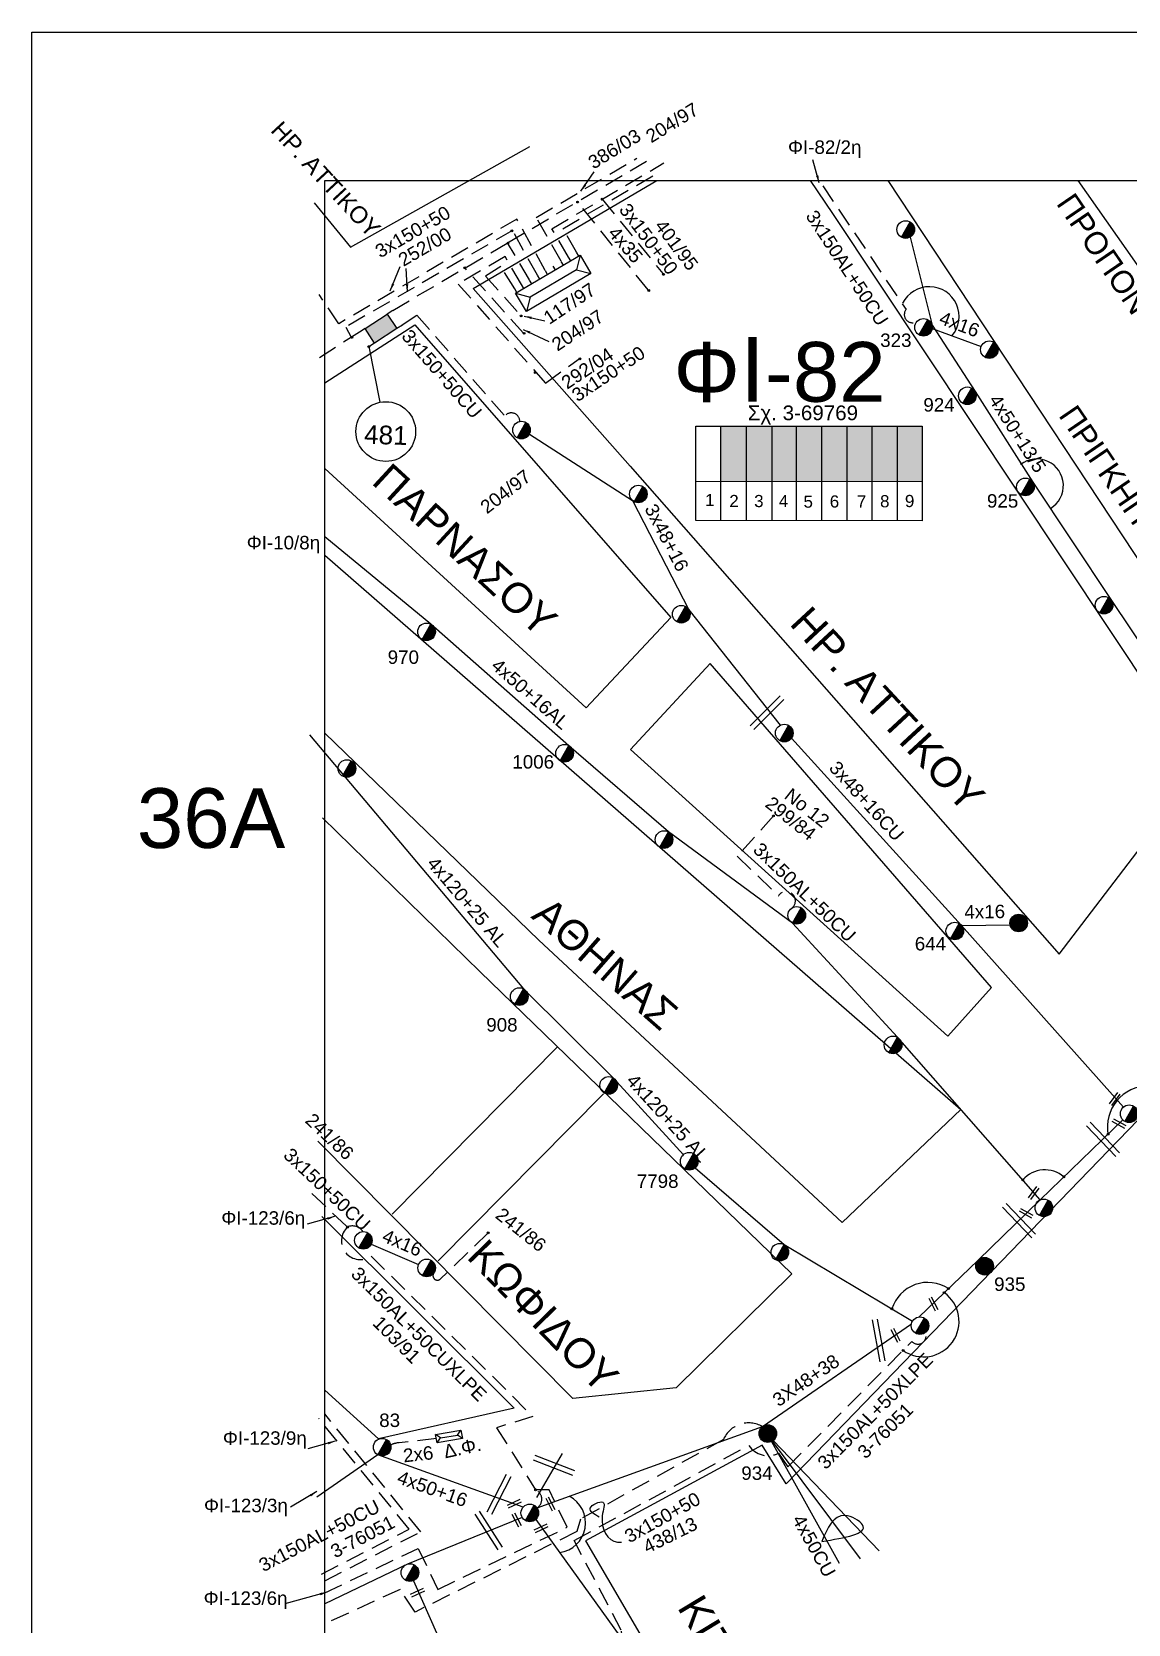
# Model space of a CAD drawing. Header units: millimetres. Extents: x 7477 to 9676, y 1828 to 2857.
# Drawn here: x 7476.7 to 7623.6, y 2642.2 to 2855.5 of the extents above; entities that cross this region are included whole.
import ezdxf
from ezdxf.enums import TextEntityAlignment as Align

# ---------------------------------------------------------------- set-up
doc = ezdxf.new("R2010")
doc.units = ezdxf.units.MM
doc.linetypes.add('DASHED', pattern=[19.05, 12.7, -6.35])
for name, color, linetype, lineweight in [('2x6', 7, 'SYN_LINE', 30), ('3x150+50', 7, 'Continuous', 30), ('3x150+50 XLPE', 7, 'SYN_LINE', 30), ('3x150+50CU', 7, 'Continuous', 30), ('3x150AL+50CU', 7, 'Continuous', 30), ('3x150AL+50CUXLPE', 7, 'Continuous', 30), ('3x48+16', 7, 'Continuous', 30), ('3X48+38', 7, 'Continuous', 30), ('4x120+25 AL', 7, 'SYN_LINE', 30), ('4x16', 7, 'Continuous', 30), ('4x50+13_5', 7, 'Continuous', 30), ('4x50+16', 7, 'Continuous', 30), ('4x50+16AL', 7, 'Continuous', 30), ('4x50CU', 7, 'Continuous', 30), ('text διευθύνσεων', 250, 'Continuous', 30), ('Υπόβαθρο ΔΕΗ', 7, 'Continuous', 30)]:
    doc.layers.add(name, color=color, linetype=linetype, lineweight=lineweight)
for name, color, linetype in [('Link Box 4 Διευθύνσεων', 7, 'Continuous'), ('Pillar', 7, 'Continuous'), ('Pillar OTE', 7, 'Continuous'), ('TEXT ΚΑΛΩΔΙΩΝ', 7, 'Continuous'), ('Άγνωστα', 7, 'Continuous'), ('ΑΓΝΩΣΤΟ ΥΠΟΓΕΙΟ ΚΑΛΩΔΙΟ', 7, 'DASHED'), ('Επιγραφές - Σχήματα', 7, 'Continuous'), ('Καλώδια ΧΤ   3x150+50CU', 7, 'DASHED'), ('Καλώδια ΧΤ   3x150AL+50CU', 7, 'DASHED'), ('Μηχανική τομή', 7, 'Continuous'), ('Στύλος Ξύλινος', 7, 'Continuous'), ('Στύλος Ξύλινος @ 1', 7, 'Continuous'), ('Στύλος ΦΜ', 7, 'Continuous'), ('Στύλος ΦΜ @ 1', 7, 'Continuous'), ('Συνδέσεις', 7, 'Continuous'), ('Τομή', 7, 'Continuous'), ('Υποσταθμός πόλεως', 7, 'Continuous')]:
    doc.layers.add(name, color=color, linetype=linetype)
doc.styles.add('arial', font='ARIAL.TTF')
doc.styles.get("Standard").update_dxf_attribs({"font": 'ARIAL.TTF'})
doc.linetypes.add('SYN_LINE', pattern='A,0.5,-0.0001,["/\\/\\/\\/",Standard,S=0.1,R=0,X=0,Y=-0.05],-0.25', length=0.7501)
doc.dimstyles.new('ISO-25', dxfattribs={"dimtxt": 2.5, "dimasz": 2.5, "dimexe": 1.25, "dimexo": 0.625, "dimtad": 1, "dimtxsty": 'Standard', "dimcen": 2.5, "dimadec": 0, "dimazin": 0, "dimtfac": 1, "dimtmove": 0, "dimatfit": 3, "dimfxl": 1, "dimarcsym": 0})

# ---------------------------------------------------------------- blocks, each defined once
blk = doc.blocks.new('ΥΠΑΡΧΩΝ ΤΣΙΜΕΝΤΕΝΙΟΣ ΣΤΥΛΟΣ')
at = {"layer": 'Στύλος ΦΜ'}
blk.add_hatch(color=7, dxfattribs=at).paths.add_polyline_path([(-1.29, -2.28, 0.574793), (2.62, 0, 0.268822), (1.3, 2.27)])
at = {"layer": 'Στύλος ΦΜ', "color": 7}
blk.add_line((-1.29, -2.28), (1.3, 2.27), dxfattribs=at)
blk.add_circle((0, 0), 2.62, dxfattribs=at)
at = {"layer": 'Στύλος ΦΜ', "flags": 4}
for tag, p in [('ΑΡΙΘΜΟΣ', (-4.68, 8.05)), ('ΤΥΠΟΣ', (-4.91, 3.03))]:
    blk.add_attdef(tag, p, '', height=4, dxfattribs=at)
blk = doc.blocks.new('ΥΠΑΡΧΩΝ ΞΥΛΙΝΟΣ ΣΤΥΛΟΣ')
at = {"layer": 'Στύλος Ξύλινος'}
h = blk.add_hatch(color=7, dxfattribs=at)
h.paths.add_polyline_path([(-2.62, 0, 0.270008), (-1.29, -2.28), (1.3, 2.27, 0.576266)])
h.paths.add_polyline_path([(-1.29, -2.28, 0.574793), (2.62, 0, 0.268822), (1.3, 2.27)])
at = {"layer": 'Στύλος Ξύλινος', "color": 7}
blk.add_line((-1.29, -2.28), (1.3, 2.27), dxfattribs=at)
blk.add_circle((0, 0), 2.62, dxfattribs=at)
at = {"layer": 'Στύλος Ξύλινος', "flags": 4}
for tag, p in [('ΑΡΙΘΜΟΣ', (-4.91, 8.6)), ('ΤΥΠΟΣ', (-4.85, 3.39))]:
    blk.add_attdef(tag, p, '', height=4, dxfattribs=at)
blk = doc.blocks.new('ΥΠΟΣΤΑΘΜΟΣ ΠΟΛΕΩΣ 9 ΑΝΑΧΩΡΗΣΕΩΝ')
at = {"layer": 'Υποσταθμός πόλεως', "ltscale": 40}
for p, q in [((-9.63, -2.82), (-9.63, -4)), ((-7.12, -2.82), (-7.12, -4)), ((-4.84, -2.82), (-4.84, -4)), ((-2.36, -2.82), (-2.36, -4)), ((0.09, -2.82), (0.09, -4)), ((2.55, -2.82), (2.55, -4)), ((5.02, -2.82), (5.02, -4)), ((7.48, -2.82), (7.48, -4)), ((9.61, -2.82), (9.61, -4))]:
    blk.add_line(p, q, dxfattribs=at)
blk.add_lwpolyline([(-10.02, 2.82), (10.02, 2.82), (10.02, -2.82), (-10.02, -2.82)], close=True, dxfattribs=at)
for points in [[(-7.21, 0), (-10.02, 2.82)], [(-10.02, -2.82), (-7.21, 0)], [(-7.21, 0), (7.21, 0)], [(7.21, 0), (10.02, 2.82)], [(10.02, -2.82), (7.21, 0)]]:
    blk.add_lwpolyline(points, dxfattribs=at)
at = {"layer": 'Υποσταθμός πόλεως', "linetype": 'SYN_LINE', "ltscale": 40, "flags": 1}
for tag, p in [('ΜΕΤΑΣΧΗΜΑΤΙΣΜΟΣ', (10.79, 1.71)), ('ΙΣΧΥΣ', (10.77, -1.08)), ('ΑΡΙΘΜΟΣ', (10.89, -3.8))]:
    blk.add_attdef(tag, p, '', height=1.8, dxfattribs=at)
blk = doc.blocks.new('LINK BOX 4 ΑΝΑΧΩΡΗΣΕΩΝ')
at = {"layer": 'Link Box 4 Διευθύνσεων', "ltscale": 40}
blk.add_hatch(color=256, dxfattribs=at).paths.add_polyline_path([(-3.54, 0), (-3.54, -4.67), (3.54, -4.67), (3.54, 0)])
for p, q in [((-3.54, 0), (-5.33, 0)), ((5.33, 0), (3.54, 0)), ((-3.54, -4.67), (-5.33, -4.67)), ((5.33, -4.67), (3.54, -4.67))]:
    blk.add_line(p, q, dxfattribs=at)
blk.add_lwpolyline([(-3.54, -4.67), (-3.54, 0), (3.54, 0), (3.54, -4.67)], close=True, dxfattribs=at)
blk = doc.blocks.new('ΤΟΜΗ')
at = {"layer": 'Τομή', "ltscale": 40}
for p, q in [((-5.68, 0), (17.06, 0)), ((-5.68, -2.77), (17.06, -2.77))]:
    blk.add_line(p, q, dxfattribs=at)
blk = doc.blocks.new('_ΣΥΝΔΕΣΗ')
at = {"layer": 'Συνδέσεις', "linetype": 'SYN_LINE', "ltscale": 40}
blk.add_hatch(color=256, dxfattribs=at).paths.add_polyline_path([(0.5, -0.01, 1), (-0.5, -0.01, 1)])
at = {"layer": 'Συνδέσεις'}
blk.add_circle((0, -0.01), 0.5, dxfattribs=at)
blk = doc.blocks.new('ΜΗΧΑΝΙΚΗ ΤΟΜΗ')
at = {"layer": 'Μηχανική τομή', "ltscale": 40}
for p, q in [((-1.89, 0.78), (5.69, 0.78)), ((-1.89, -0.77), (5.69, -0.77))]:
    blk.add_line(p, q, dxfattribs=at)
blk = doc.blocks.new('Pillar')
at = {"layer": 'Υποσταθμός πόλεως', "linetype": 'Continuous', "ltscale": 40}
blk.add_lwpolyline([(-8.6, 2.8), (8.6, 2.8), (8.6, -2.8), (-8.6, -2.8)], close=True, dxfattribs=at)
for points in [[(-5.8, 0), (-8.6, 2.8)], [(-8.6, -2.8), (-5.8, 0)], [(-5.8, 0), (5.8, 0)], [(5.8, 0), (8.6, 2.8)], [(8.6, -2.8), (5.8, 0)]]:
    blk.add_lwpolyline(points, dxfattribs=at)
at = {"layer": 'Pillar', "ltscale": 40}
blk.add_attdef('PILLAR', (-5.7, 3.7), '', height=2.52, dxfattribs=at)

msp = doc.modelspace()

# ---------------------------------------------------------------- hatches: boundary and pattern name
at = {"layer": 'Καλώδια ΧΤ   3x150AL+50CU', "linetype": 'DASHED', "lineweight": -3, "ltscale": 0.2}
h = msp.add_hatch(color=27, dxfattribs=at)
h.dxf.hatch_style = 1
h.paths.add_polyline_path([(7572.46, 2802.71), (7569.02, 2802.71), (7569.02, 2795.35), (7572.46, 2795.35)])
h = msp.add_hatch(color=85, dxfattribs=at)
h.dxf.hatch_style = 1
h.paths.add_polyline_path([(7572.46, 2795.35), (7575.9, 2795.34), (7575.9, 2802.71), (7572.46, 2802.71)])
h = msp.add_hatch(color=2, dxfattribs=at)
h.dxf.hatch_style = 1
h.paths.add_polyline_path([(7579.19, 2802.71), (7575.9, 2802.71), (7575.9, 2795.34), (7579.19, 2795.34)])
h = msp.add_hatch(color=30, dxfattribs=at)
h.dxf.hatch_style = 1
h.paths.add_polyline_path([(7582.49, 2802.71), (7579.19, 2802.71), (7579.19, 2795.34), (7582.49, 2795.34)])
h = msp.add_hatch(color=6, dxfattribs=at)
h.dxf.hatch_style = 1
h.paths.add_polyline_path([(7585.88, 2802.7), (7582.58, 2802.7), (7582.58, 2795.34), (7585.88, 2795.33)])
h = msp.add_hatch(color=173, dxfattribs=at)
h.dxf.hatch_style = 1
h.paths.add_polyline_path([(7589.27, 2802.7), (7585.98, 2802.7), (7585.98, 2795.33), (7589.27, 2795.33)])
h = msp.add_hatch(color=151, dxfattribs=at)
h.dxf.hatch_style = 1
h.paths.add_polyline_path([(7592.61, 2802.7), (7589.31, 2802.7), (7589.31, 2795.33), (7592.61, 2795.33)])
h = msp.add_hatch(color=1, dxfattribs=at)
h.dxf.hatch_style = 1
h.paths.add_polyline_path([(7596, 2802.71), (7592.71, 2802.71), (7592.71, 2795.34), (7596, 2795.34)])

# ---------------------------------------------------------------- linework, layer by layer
at = {"layer": '2x6', "color": 173, "linetype": 'DASHED', "lineweight": -3, "ltscale": 0.2}
msp.add_lwpolyline([(7530.94, 2667.08), (7525.96, 2666.54, 0.073919), (7524.81, 2666.24, 4.880669)], format="xyb", dxfattribs=at)
at = {"layer": '3x150+50', "color": 173, "linetype": 'DASHED', "lineweight": -3, "ltscale": 0.2}
msp.add_lwpolyline([(7574.61, 2668.69, 0.447917), (7569.38, 2666.96), (7550.26, 2656.31), (7549.74, 2654.62), (7528.09, 2643.85), (7526.08, 2646.88), (7515.98, 2642.27)], format="xyb", dxfattribs=at)
at = {"layer": '3x150+50 XLPE', "color": 27, "linetype": 'DASHED', "lineweight": -3, "ltscale": 0.2}
msp.add_lwpolyline([(7529.64, 2602.61), (7517.63, 2599.52), (7516.23, 2604.97), (7522.49, 2613.85), (7524.8, 2615.75), (7531.38, 2625.26), (7556.41, 2634.96), (7555.71, 2641.42), (7549.39, 2653.42), (7572.78, 2666.18, 0.381517), (7576.78, 2665.14), (7578.01, 2663.32), (7594.64, 2680.08, 0.835214), (7596.45, 2681.28, 2.057459)], format="xyb", dxfattribs=at)
at = {"layer": '3x150+50CU', "color": 85, "linetype": 'DASHED', "lineweight": -3, "ltscale": 0.2}
msp.add_lwpolyline([(7526.37, 2816.27), (7528.34, 2817.59), (7540.1, 2804.06, -0.718585), (7542.11, 2803.35, 13.43829)], format="xyb", dxfattribs=at)
at = {"layer": '3x150+50CU', "color": 1, "linetype": 'DASHED', "lineweight": -3, "ltscale": 0.2}
msp.add_lwpolyline([(7514.26, 2699.92), (7519.03, 2695.42, -0.376843), (7521.09, 2694.82, 64.006009)], format="xyb", dxfattribs=at)
at = {"layer": '3x150AL+50CU', "color": 27, "linetype": 'DASHED', "lineweight": -3, "ltscale": 0.2}
msp.add_lwpolyline([(7582.69, 2834.92), (7593.85, 2818.33, 0.881363), (7595.37, 2816.79, 47.585553)], format="xyb", dxfattribs=at)
at = {"layer": '3x150AL+50CU', "color": 173, "linetype": 'DASHED', "lineweight": -3, "ltscale": 0.2}
msp.add_lwpolyline([(7520.63, 2815.32), (7515.26, 2811.85)], dxfattribs=at)
at = {"layer": '3x150AL+50CU', "color": 133, "linetype": 'DASHED', "lineweight": -3, "ltscale": 0.2}
msp.add_lwpolyline([(7576.08, 2750.5), (7571.25, 2745.1), (7576.75, 2739.8, -1.263611), (7578.41, 2738.04, 3.094268)], format="xyb", dxfattribs=at)
at = {"layer": '3x150AL+50CU', "color": 27, "linetype": 'DASHED', "lineweight": -3, "ltscale": 0.2}
msp.add_lwpolyline([(7515.53, 2648.94), (7527.29, 2654.94), (7515.21, 2669.76)], dxfattribs=at)
at = {"layer": '3x150AL+50CU', "color": 2, "linetype": 'DASHED', "lineweight": -3, "ltscale": 0.2}
msp.add_lwpolyline([(7515.98, 2648.05), (7528.85, 2654.61), (7515.98, 2670.39)], dxfattribs=at)
at = {"layer": '3x150AL+50CU', "color": 1, "linetype": 'DASHED', "lineweight": -3, "ltscale": 0.2}
msp.add_lwpolyline([(7515.98, 2646.42), (7528.5, 2652.38), (7531.11, 2646.89), (7548.45, 2655.2), (7546.03, 2660.24), (7544.23, 2660.23)], dxfattribs=at)
at = {"layer": '3x150AL+50CUXLPE', "color": 1, "linetype": 'DASHED', "lineweight": -3, "ltscale": 0.2}
msp.add_lwpolyline([(7519.03, 2695.42, 0.936441), (7522.2, 2691.53), (7543.85, 2670.06), (7539, 2668.55), (7544.23, 2660.23, -0.602964), (7544.42, 2657.81, -102.90534)], format="xyb", dxfattribs=at)
at = {"layer": '3x48+16', "color": 85, "lineweight": -3, "ltscale": 0.2}
msp.add_lwpolyline([(7543.39, 2801.66), (7557.22, 2792.74), (7564.77, 2778.1), (7577, 2762.65)], dxfattribs=at)
at = {"layer": '3x48+16', "color": 30, "lineweight": -3, "ltscale": 0.2}
msp.add_lwpolyline([(7578.49, 2760.91), (7601.28, 2735.84), (7622.96, 2711.48)], dxfattribs=at)
at = {"layer": '3X48+38', "color": 133, "linetype": 'Continuous', "lineweight": -3, "ltscale": 0.2}
msp.add_lwpolyline([(7611.82, 2699.07), (7622.9, 2709.78)], dxfattribs=at)
at = {"layer": '3X48+38', "color": 27, "linetype": 'Continuous', "lineweight": -3, "ltscale": 0.2}
msp.add_lwpolyline([(7595.57, 2683.37), (7603.51, 2690.99), (7611.82, 2699.07), (7611.82, 2699.07)], dxfattribs=at)
at = {"layer": '3X48+38', "color": 151, "linetype": 'Continuous', "lineweight": -3, "ltscale": 0.2}
for points in [[(7544.42, 2657.81), (7574.61, 2668.69), (7594.57, 2682.44)], [(7544.24, 2656.26), (7557.9, 2637.26)]]:
    msp.add_lwpolyline(points, dxfattribs=at)
at = {"layer": '3X48+38', "color": 2, "linetype": 'Continuous', "lineweight": -3, "ltscale": 0.2}
msp.add_lwpolyline([(7542.45, 2656.52), (7527.06, 2650.26), (7515.98, 2644.95)], dxfattribs=at)
at = {"layer": '4x120+25 AL', "color": 27, "linetype": 'SYN_LINE', "lineweight": -3, "ltscale": 15}
for points in [[(7513.95, 2761.38), (7542.62, 2727.33), (7554.6, 2715.42), (7564.02, 2705.11)], [(7565.61, 2703.37), (7577.53, 2693.08), (7594.71, 2682.81)]]:
    msp.add_lwpolyline(points, dxfattribs=at)
at = {"layer": '4x16', "color": 27, "lineweight": -3, "ltscale": 0.2}
msp.add_lwpolyline([(7597.36, 2815.81), (7603.9, 2813.37)], dxfattribs=at)
at = {"layer": '4x16', "color": 30, "lineweight": -3, "ltscale": 0.2}
msp.add_lwpolyline([(7601.28, 2735.84), (7607.78, 2735.92)], dxfattribs=at)
at = {"layer": '4x16', "color": 1, "linetype": 'Continuous', "lineweight": -3, "ltscale": 0.2}
msp.add_lwpolyline([(7522.22, 2693.14), (7528.56, 2690.41)], dxfattribs=at)
at = {"layer": '4x16', "color": 62, "linetype": 'Continuous', "lineweight": -3, "ltscale": 0.2}
msp.add_lwpolyline([(7527.85, 2648.05), (7537.3, 2626.72)], dxfattribs=at)
at = {"layer": '4x50+13_5', "color": 2, "lineweight": -3, "ltscale": 0.2}
msp.add_lwpolyline([(7594.41, 2828.04), (7597.33, 2816.26), (7603.09, 2807.34), (7610.82, 2795.21), (7621.28, 2779.48), (7632.19, 2763.25), (7645.98, 2738.5)], dxfattribs=at)
at = {"layer": '4x50+16', "color": 173, "linetype": 'Continuous', "lineweight": -3, "ltscale": 0.2}
msp.add_lwpolyline([(7542.57, 2657.91), (7523.09, 2664.91), (7514.91, 2659.24)], dxfattribs=at)
at = {"layer": '4x50+16AL', "color": 133, "lineweight": -3, "ltscale": 0.2}
msp.add_lwpolyline([(7611.82, 2699.07), (7592.7, 2720.84), (7578.63, 2736.15), (7562.01, 2748.35), (7548.7, 2759.91), (7530.21, 2776.18), (7515.98, 2787.87)], dxfattribs=at)
at = {"layer": '4x50CU', "color": 173, "linetype": 'SYN_LINE', "lineweight": -3, "ltscale": 15}
for points in [[(7575.84, 2666.69), (7584.87, 2650.41)], [(7575.9, 2666.73), (7587.7, 2650.97)], [(7576.03, 2666.81), (7590.23, 2652.03)]]:
    msp.add_lwpolyline(points, dxfattribs=at)
at = {"layer": 'Pillar OTE', "lineweight": -3, "ltscale": 40}
for points in [[(7565.69, 2790.07), (7565.69, 2802.71), (7596.02, 2802.71), (7596.02, 2790.04), (7565.69, 2790.07)], [(7569.02, 2790.07), (7569.02, 2802.71)], [(7572.46, 2790.06), (7572.46, 2802.71)], [(7575.9, 2790.06), (7575.9, 2802.71)], [(7579.19, 2790.06), (7579.19, 2802.71)], [(7582.58, 2790.05), (7582.58, 2802.71)], [(7585.98, 2790.05), (7585.98, 2802.71)], [(7589.31, 2790.05), (7589.31, 2802.71)], [(7592.7, 2790.04), (7592.7, 2802.71)], [(7565.69, 2795.35), (7596.02, 2795.32)]]:
    msp.add_lwpolyline(points, dxfattribs=at)
at = {"layer": 'Άγνωστα', "color": 7, "linetype": 'Continuous', "ltscale": 0.2}
for centre, radius, start, end in [((7596.97, 2817.4), 3.99, 319.4391, 153.6818), ((7611.36, 2794.75), 3.57, 301.2138, 127.2455)]:
    msp.add_arc(centre, radius, start, end, dxfattribs=at)
at = {"layer": 'Άγνωστα', "linetype": 'Continuous', "ltscale": 0.2}
msp.add_arc((7546.89, 2655.79), 4.02, 277.7769, 62.6476, dxfattribs=at)
at = {"layer": 'ΑΓΝΩΣΤΟ ΥΠΟΓΕΙΟ ΚΑΛΩΔΙΟ', "color": 1, "linetype": 'DASHED', "lineweight": -3, "ltscale": 0.2}
msp.add_lwpolyline([(7537.88, 2694.64), (7531.48, 2688.48, -0.87727), (7530.56, 2689.21, -2.909813)], format="xyb", dxfattribs=at)
at = {"layer": 'Επιγραφές - Σχήματα', "lineweight": -3}
msp.add_lwpolyline([(7476.75, 2855.51), (9675.5, 2855.53), (9675.51, 1836.39), (7476.75, 1836.37)], close=True, dxfattribs=at)
at = {"layer": 'Καλώδια ΧΤ   3x150+50CU', "color": 7, "linetype": 'Continuous', "ltscale": 0.2}
msp.add_line((7547.8, 2665.09), (7544.36, 2659.2), dxfattribs=at)
at = {"layer": 'Καλώδια ΧΤ   3x150+50CU', "color": 85, "linetype": 'DASHED', "ltscale": 0.2}
for points in [[(7525.1, 2818.22), (7540.48, 2827.27), (7559.07, 2838.21)], [(7559.3, 2820.97), (7549.84, 2832.78)], [(7543.41, 2822.3), (7540.48, 2827.27)], [(7542.61, 2815.15), (7534.77, 2823.92)]]:
    msp.add_lwpolyline(points, dxfattribs=at)
at = {"layer": 'Καλώδια ΧΤ   3x150+50CU', "color": 151, "linetype": 'DASHED', "ltscale": 0.2}
msp.add_lwpolyline([(7547.66, 2824.8), (7544.31, 2830.67), (7557.81, 2838.61)], dxfattribs=at)
at = {"layer": 'Καλώδια ΧΤ   3x150+50CU', "color": 30, "linetype": 'DASHED', "ltscale": 0.2}
for points in [[(7548.64, 2825.37), (7546.42, 2829.16), (7561.42, 2837.98)], [(7553.13, 2833.11), (7561.26, 2823.15)]]:
    msp.add_lwpolyline(points, dxfattribs=at)
at = {"layer": 'Καλώδια ΧΤ   3x150+50CU', "color": 27, "linetype": 'DASHED', "ltscale": 0.2}
msp.add_lwpolyline([(7549.72, 2826.01), (7547.87, 2829.16), (7560.96, 2836.86)], dxfattribs=at)
at = {"layer": 'Καλώδια ΧΤ   3x150+50CU', "color": 6, "linetype": 'DASHED', "ltscale": 0.2}
msp.add_lwpolyline([(7545.53, 2823.55), (7541.72, 2830.46), (7517.86, 2816.43), (7515.24, 2820.36)], dxfattribs=at)
at = {"layer": 'Καλώδια ΧΤ   3x150+50CU', "color": 173, "linetype": 'DASHED', "ltscale": 0.2}
msp.add_lwpolyline([(7544.47, 2822.92), (7541.14, 2828.93), (7518.79, 2815.98), (7519.53, 2814.63)], dxfattribs=at)
at = {"layer": 'Καλώδια ΧΤ   3x150+50CU', "color": 1, "linetype": 'DASHED', "ltscale": 0.2}
msp.add_lwpolyline([(7542.35, 2821.67), (7540.13, 2825.44), (7533.87, 2821.75), (7545.54, 2808.49), (7550.07, 2811.74)], dxfattribs=at)
at = {"layer": 'Καλώδια ΧΤ   3x150+50CU', "color": 2, "linetype": 'DASHED', "ltscale": 0.2}
msp.add_lwpolyline([(7541.43, 2821.13), (7539.56, 2824.1), (7537.53, 2822.82), (7542.22, 2817.55)], dxfattribs=at)
at = {"layer": 'Υπόβαθρο ΔΕΗ', "lineweight": -3}
for points in [[(7514.57, 2832.64), (7519.43, 2826.68), (7543.44, 2840.19)], [(7535.86, 2821.16), (7556.91, 2797.36), (7614.38, 2731.98), (7633.43, 2756.93), (7584.03, 2831.21), (7581.05, 2835.63)], [(7535.86, 2821.16), (7560.47, 2835.63)], [(7616.88, 2835.63), (7653.12, 2784.02), (7640.49, 2766.55), (7637.05, 2766.6), (7591.44, 2835.63)], [(7515.98, 2808.53), (7528.07, 2816.29), (7562.36, 2777.06), (7551.01, 2765), (7515.98, 2797.04)], [(7521.9, 2813.37), (7523.38, 2805.91)], [(7515.98, 2785.43), (7515.98, 2785.43), (7601.2, 2711.16), (7585.31, 2696.03), (7544.67, 2733.87), (7515.98, 2761.59)], [(7515.69, 2750.24), (7536.81, 2729.6), (7578.54, 2689.14), (7563.07, 2673.87), (7549.2, 2672.47), (7515.06, 2706.92)], [(7525.01, 2697.17), (7547.19, 2719.62)], [(7553.32, 2713.28), (7531.19, 2690.92)], [(7515.58, 2696.82), (7515.58, 2696.82), (7541.37, 2671.18), (7523.19, 2667.04), (7515.98, 2673.57)]]:
    msp.add_lwpolyline(points, dxfattribs=at)
for points in [[(7515.98, 2835.63), (9502.35, 2835.63), (9502.35, 1846.95), (7515.98, 1846.95)], [(7718.59, 2723.21), (7688.38, 2781.21), (7675.94, 2777.05), (7638.05, 2723.33), (7577.81, 2661.04), (7574.58, 2666.22), (7550.92, 2653.38), (7580.08, 2603.47), (7612.74, 2544.21), (7624.29, 2554.95), (7639.39, 2568.52), (7659.39, 2590.43), (7672.36, 2607.18), (7681.59, 2622.03), (7693.62, 2646.31), (7705.57, 2675.38), (7711.37, 2692.47), (7714.93, 2703.88)], [(7567.62, 2770.93), (7556.95, 2759.41), (7599.45, 2720.99), (7605.29, 2727.5)]]:
    msp.add_lwpolyline(points, close=True, dxfattribs=at)
msp.add_circle((7524.16, 2801.99), 4, dxfattribs=at)
for centre, radius, start, end in [((7626.35, 2708.81), 5.53, 90.8481, 189.9095), ((7612.45, 2699.16), 3.93, 49.4591, 139.1285), ((7596.77, 2682.98), 5.03, 56.5916, 162.9871), ((7596.2, 2682.78), 4.75, 234.7638, 54.3464)]:
    msp.add_arc(centre, radius, start, end, dxfattribs=at)
for points in [[(7552.76, 2656.57), (7551.55, 2657.77), (7553.23, 2658.57), (7553.16, 2656.75), (7555.2, 2653.21), (7555.72, 2653.21)], [(7582.56, 2653.3), (7585.66, 2656.79), (7588.03, 2655.52), (7582.56, 2653.3)]]:
    msp.add_spline(points, degree=3, dxfattribs=at)

# ---------------------------------------------------------------- block references
at = {"layer": '3x150+50', "linetype": 'Continuous', "lineweight": -3, "ltscale": 0.2, "xscale": 0.2, "yscale": 0.2, "rotation": 9.73639289057131}
msp.add_blockref('Pillar', (7532.63, 2667.37), dxfattribs=at)
at = {"layer": 'Link Box 4 Διευθύνσεων', "lineweight": -3, "xscale": 0.4999999999999999, "yscale": 0.4999999999999999, "zscale": 0.4999999999999999, "rotation": 32.98622285881407}
msp.add_blockref('LINK BOX 4 ΑΝΑΧΩΡΗΣΕΩΝ', (7522.87, 2816.77), dxfattribs=at)
at = {"layer": 'Μηχανική τομή', "lineweight": -3, "zscale": 0.4999999999999997}
for p, xscale, yscale, rotation in [((7621.54, 2712.19), 0.2499999999999997, 0.2499999999999997, 53.043378861834), ((7621.94, 2709.54), 0.2499999999999997, 0.2499999999999997, 331.229977381146), ((7610.68, 2699.6), 0.2499999999999997, 0.2499999999999997, 53.043378861834), ((7609.5, 2697.52), 0.2499999999999997, 0.2499999999999997, 331.229977381146), ((7597.27, 2685.56), 0.2499999999999462, 0.2499999999999462, 297.2392361966601), ((7592.21, 2681.35), 0.2499999999999462, 0.2499999999999462, 297.2392361966601), ((7540.96, 2658.2), 0.2499999999999462, 0.2499999999999462, 25.17303877678903), ((7545.97, 2658.78), 0.2499999999999462, 0.2499999999999462, 297.2392361966601), ((7541.45, 2656.64), 0.2499999999999462, 0.2499999999999462, 297.2392361966601), ((7544.55, 2654.89), 0.2499999999999462, 0.2499999999999462, 25.17303877678903), ((7528, 2646.26), 0.2499999999999462, 0.2499999999999462, 25.17303877678903)]:
    msp.add_blockref('ΜΗΧΑΝΙΚΗ ΤΟΜΗ', p, dxfattribs=dict(at, xscale=xscale, yscale=yscale, rotation=rotation))
at = {"layer": 'Στύλος Ξύλινος @ 1', "lineweight": -3, "ltscale": 40, "xscale": 0.4499999999998181, "yscale": 0.4499999999998181, "zscale": 0.4499999999998181}
msp.add_blockref('ΥΠΑΡΧΩΝ ΞΥΛΙΝΟΣ ΣΤΥΛΟΣ', (7608.94, 2736.15), dxfattribs=at)
at = {"layer": 'Στύλος Ξύλινος @ 1', "lineweight": -3, "ltscale": 40}
ref = msp.add_blockref('ΥΠΑΡΧΩΝ ΞΥΛΙΝΟΣ ΣΤΥΛΟΣ', (7604.37, 2690.18), dxfattribs=dict(at, xscale=0.4499999999998181, yscale=0.4499999999998181, zscale=0.4499999999998181))
ref.add_attrib('ΑΡΙΘΜΟΣ', '935', (7605.65, 2686.87), dxfattribs={"layer": 'Στύλος Ξύλινος', "height": 1.8, "flags": 4})
ref = msp.add_blockref('ΥΠΑΡΧΩΝ ΞΥΛΙΝΟΣ ΣΤΥΛΟΣ', (7575.34, 2667.76), dxfattribs=dict(at, xscale=0.4499999999998181, yscale=0.4499999999998181, zscale=0.4499999999998181))
ref.add_attrib('ΑΡΙΘΜΟΣ', '934', (7571.78, 2661.56), dxfattribs={"layer": 'Στύλος Ξύλινος', "height": 1.8, "flags": 4})
at = {"layer": 'Στύλος ΦΜ @ 1', "lineweight": -3, "ltscale": 40}
for p, xscale, yscale, zscale in [((7593.81, 2829.05), 0.4499999999998181, 0.4499999999998181, 0.4499999999998181), ((7605.01, 2812.96), 0.4499999999998181, 0.4499999999998181, 0.4499999999998181), ((7542.34, 2802.19), 0.4499999999998181, 0.4499999999998181, 0.4499999999998181), ((7557.99, 2793.62), 0.4499999999998181, 0.4499999999998181, 0.4499999999998181), ((7620.38, 2778.73), 0.4499999999998181, 0.4499999999998181, 0.4499999999998181), ((7563.74, 2777.52), 0.4499999999998181, 0.4499999999998181, 0.4499999999998181), ((7577.54, 2761.6), 0.4499999999998181, 0.4499999999998181, 0.4499999999998181), ((7518.95, 2756.85), 0.4499999999998181, 0.4499999999998181, 0.4499999999998181), ((7561.43, 2747.33), 0.4499999999998181, 0.4499999999998181, 0.4499999999998181), ((7579.21, 2737.18), 0.4499999999998181, 0.4499999999998181, 0.4499999999998181), ((7592.11, 2719.82), 0.4499999999998181, 0.4499999999998181, 0.4499999999998181), ((7554.01, 2714.4), 0.4499999999998181, 0.4499999999998181, 0.4499999999998181), ((7612.31, 2698), 0.4499999999998181, 0.4499999999998181, 0.4499999999998181), ((7521.15, 2693.64), 0.4499999999998184, 0.4499999999998184, 0.4499999999998184), ((7576.94, 2692.06), 0.4499999999998181, 0.4499999999998181, 0.4499999999998181), ((7529.64, 2689.95), 0.4499999999998181, 0.4499999999998181, 0.4499999999998181), ((7595.72, 2682.21), 0.4499999999998181, 0.4499999999998181, 0.4499999999998181), ((7543.45, 2657.13), 0.4499999999998181, 0.4499999999998181, 0.4499999999998181), ((7527.39, 2649.14), 0.4499999999998181, 0.4499999999998181, 0.4499999999998181)]:
    msp.add_blockref('ΥΠΑΡΧΩΝ ΤΣΙΜΕΝΤΕΝΙΟΣ ΣΤΥΛΟΣ', p, dxfattribs=dict(at, xscale=xscale, yscale=yscale, zscale=zscale))
ref = msp.add_blockref('ΥΠΑΡΧΩΝ ΤΣΙΜΕΝΤΕΝΙΟΣ ΣΤΥΛΟΣ', (7596.19, 2815.95), dxfattribs=dict(at, xscale=0.4499999999998181, yscale=0.4499999999998181, zscale=0.4499999999998181))
ref.add_attrib('ΑΡΙΘΜΟΣ', '323', (7590.39, 2813.32), dxfattribs={"layer": 'Στύλος ΦΜ', "height": 1.8, "flags": 4})
ref = msp.add_blockref('ΥΠΑΡΧΩΝ ΤΣΙΜΕΝΤΕΝΙΟΣ ΣΤΥΛΟΣ', (7602.06, 2806.78), dxfattribs=dict(at, xscale=0.4499999999998181, yscale=0.4499999999998181, zscale=0.4499999999998181))
ref.add_attrib('ΑΡΙΘΜΟΣ', '924', (7596.17, 2804.67), dxfattribs={"layer": 'Στύλος ΦΜ', "height": 1.8, "flags": 4})
ref = msp.add_blockref('ΥΠΑΡΧΩΝ ΤΣΙΜΕΝΤΕΝΙΟΣ ΣΤΥΛΟΣ', (7609.84, 2794.57), dxfattribs=dict(at, xscale=0.4499999999998181, yscale=0.4499999999998181, zscale=0.4499999999998181))
ref.add_attrib('ΤΥΠΟΣ', '925', (7604.69, 2791.8), dxfattribs={"layer": 'Στύλος ΦΜ', "height": 1.8, "flags": 4})
ref = msp.add_blockref('ΥΠΑΡΧΩΝ ΤΣΙΜΕΝΤΕΝΙΟΣ ΣΤΥΛΟΣ', (7529.62, 2775.16), dxfattribs=dict(at, xscale=0.4499999999998333, yscale=0.4499999999998333, zscale=0.4499999999998333))
ref.add_attrib('ΤΥΠΟΣ', '970', (7524.41, 2770.87), dxfattribs={"layer": 'Στύλος ΦΜ', "height": 1.8, "flags": 4})
ref = msp.add_blockref('ΥΠΑΡΧΩΝ ΤΣΙΜΕΝΤΕΝΙΟΣ ΣΤΥΛΟΣ', (7548.11, 2758.89), dxfattribs=dict(at, xscale=0.4499999999998175, yscale=0.4499999999998175, zscale=0.4499999999998175))
ref.add_attrib('ΤΥΠΟΣ', '1006', (7541.11, 2756.84), dxfattribs={"layer": 'Στύλος ΦΜ', "height": 1.8, "flags": 4})
ref = msp.add_blockref('ΥΠΑΡΧΩΝ ΤΣΙΜΕΝΤΕΝΙΟΣ ΣΤΥΛΟΣ', (7600.38, 2735.08), dxfattribs=dict(at, xscale=0.4499999999998181, yscale=0.4499999999998181, zscale=0.4499999999998181))
ref.add_attrib('ΑΡΙΘΜΟΣ', '644', (7595.02, 2732.48), dxfattribs={"layer": 'Στύλος ΦΜ', "height": 1.8, "flags": 4})
ref = msp.add_blockref('ΥΠΑΡΧΩΝ ΤΣΙΜΕΝΤΕΝΙΟΣ ΣΤΥΛΟΣ', (7542.04, 2726.3), dxfattribs=dict(at, xscale=0.4499999999998486, yscale=0.4499999999998486, zscale=0.4499999999998486))
ref.add_attrib('ΤΥΠΟΣ', '908', (7537.62, 2721.62), dxfattribs={"layer": 'Στύλος ΦΜ', "height": 1.8, "flags": 4})
ref = msp.add_blockref('ΥΠΑΡΧΩΝ ΤΣΙΜΕΝΤΕΝΙΟΣ ΣΤΥΛΟΣ', (7623.74, 2710.6), dxfattribs=dict(at, xscale=0.4499999999998324, yscale=0.4499999999998324, zscale=0.4499999999998324))
ref.add_attrib('ΤΥΠΟΣ', '936', (7628.55, 2707.27), dxfattribs={"layer": 'Στύλος ΦΜ', "height": 1.8, "flags": 4})
ref = msp.add_blockref('ΥΠΑΡΧΩΝ ΤΣΙΜΕΝΤΕΝΙΟΣ ΣΤΥΛΟΣ', (7564.81, 2704.24), dxfattribs=dict(at, xscale=0.4499999999998039, yscale=0.4499999999998039, zscale=0.4499999999998039))
ref.add_attrib('ΑΡΙΘΜΟΣ', '7798', (7557.78, 2700.67), dxfattribs={"layer": 'Στύλος ΦΜ', "height": 1.8, "flags": 4})
ref = msp.add_blockref('ΥΠΑΡΧΩΝ ΤΣΙΜΕΝΤΕΝΙΟΣ ΣΤΥΛΟΣ', (7523.67, 2665.94), dxfattribs=dict(at, xscale=0.4499999999998181, yscale=0.4499999999998181, zscale=0.4499999999998181))
ref.add_attrib('ΤΥΠΟΣ', '83', (7523.28, 2668.64), dxfattribs={"layer": 'Στύλος ΦΜ', "height": 1.8, "flags": 4})
at = {"layer": 'Συνδέσεις', "lineweight": -3, "xscale": 0.25, "yscale": 0.25, "zscale": 0.25}
for p in [(7549.86, 2832.74), (7553.16, 2833.11), (7541.06, 2828.89), (7540.53, 2827.25), (7534.73, 2823.93), (7561.37, 2823.05), (7559.38, 2820.9), (7542.29, 2817.48), (7519.6, 2814.61), (7521.9, 2813.37), (7542.68, 2815.15), (7550.17, 2811.73), (7544.19, 2809.9), (7576.08, 2750.5), (7620.91, 2707.86), (7609.48, 2701.74), (7615.01, 2702.15), (7519.03, 2695.42), (7537.88, 2694.65), (7598.97, 2686.64), (7599.54, 2687.18), (7591.96, 2684.46), (7593.46, 2678.9), (7544.23, 2660.23)]:
    msp.add_blockref('_ΣΥΝΔΕΣΗ', p, dxfattribs=at)
at = {"layer": 'Τομή', "lineweight": -3}
for p, xscale, yscale, zscale, rotation in [((7573.98, 2763.59), 0.2499999999999996, 0.2499999999999996, 0.2499999999999996, 44.97934220128096), ((7619.51, 2708.45), 0.2499999999999997, 0.2499999999999997, 0.2499999999999997, 313.8895096616357), ((7608.25, 2697.55), 0.2499999999999997, 0.2499999999999997, 0.2499999999999997, 313.8895096616357), ((7590.23, 2681.71), 0.2499999999999996, 0.2499999999999996, 0.2499999999999996, 280.4669013650268), ((7547.91, 2662.64), 0.2499999999999996, 0.2499999999999996, 0.2499999999999996, 158.8359800985215), ((7540.25, 2660.71), 0.2499999999999996, 0.2499999999999996, 0.2499999999999996, 242.8780958191605), ((7537.44, 2656.15), 0.2499999999999996, 0.2499999999999996, 0.2499999999999996, 302.5852685899031)]:
    msp.add_blockref('ΤΟΜΗ', p, dxfattribs=dict(at, xscale=xscale, yscale=yscale, zscale=zscale, rotation=rotation))
at = {"layer": 'Υποσταθμός πόλεως', "lineweight": -3, "xscale": 0.4999999999999998, "yscale": 0.4999999999999998, "zscale": 0.4999999999999998, "rotation": 210.4762132278859}
msp.add_blockref('ΥΠΟΣΤΑΘΜΟΣ ΠΟΛΕΩΣ 9 ΑΝΑΧΩΡΗΣΕΩΝ', (7546.59, 2821.84), dxfattribs=at)

# ---------------------------------------------------------------- texts
at = {"lineweight": -3, "ltscale": 30, "char_height": 1.63, "width": 11.2573, "attachment_point": 1}
for s, insert in [('1', (7566.94, 2793.63)), ('2', (7570.17, 2793.5)), ('3', (7573.5, 2793.5)), ('4', (7576.81, 2793.5)), ('5', (7580.11, 2793.42)), ('6', (7583.63, 2793.44)), ('7', (7587.26, 2793.44)), ('8', (7590.37, 2793.47)), ('9', (7593.7, 2793.5))]:
    msp.add_mtext(s, dxfattribs=dict(at, insert=insert))
at = {"layer": 'text διευθύνσεων', "color": 7, "lineweight": -3}
msp.add_text('ΑΘΗΝΑΣ', height=4, rotation=318.7145, dxfattribs=at).set_placement((7553.57, 2730.74), align=Align.MIDDLE_CENTER)
at = {"layer": 'text διευθύνσεων', "color": 7, "lineweight": -3, "ltscale": 40, "attachment_point": 1, "style": 'arial'}
for s, insert, char_height, width, rotation in [('ΗΡ. ΑΤΤΙΚΟΥ', (7510.27, 2843.78), 2.2629, 53.4368, 312.8337), ('ΠΡΟΠΟΝΤΙΔΟΣ', (7616.36, 2834.23), 3, 94.4586, 304.2929), ('ΠΡΙΓΚΗΠΟΝΗΣΟΥ', (7616.67, 2805.84), 3, 94.4586, 304.2929), ('ΠAPNAΣOY', (7524.81, 2798.04), 4, 94.4586, 317.3298), ('ΗΡ. ΑΤΤΙΚΟΥ', (7581.03, 2778.91), 4, 94.4586, 312.8337), ('ΚΩΦIΔΟΥ', (7537.71, 2694.11), 4, 94.4586, 314.2663), ('KITΣOY TZABEΛΛA', (7566.55, 2646.55), 4, 94.4586, 301.073)]:
    msp.add_mtext(s, dxfattribs=dict(at, insert=insert, char_height=char_height, width=width, rotation=rotation))
at = {"layer": 'TEXT ΚΑΛΩΔΙΩΝ', "linetype": 'Continuous', "lineweight": -3, "ltscale": 0.2}
for s, rotation, p in [('3x150+50', 306.984, (7559.37, 2827.8)), ('3x150AL+50CU', 303.187, (7585.96, 2823.91)), ('4x35', 310.996, (7556.28, 2827.02)), ('4x16', 339.573, (7601.01, 2816.37)), ('3x150+50CU', 310.996, (7531.67, 2809.71)), ('4x50+13/5', 302.5213, (7608.8, 2801.74)), ('3x48+16', 297.2874, (7561.8, 2787.78)), ('4x50+16AL', 318.6466, (7543.54, 2766.84)), ('3x48+16CU', 312.2634, (7588.57, 2752.5)), ('3x150AL+50CU', 316.0512, (7580.27, 2740.28)), ('4x120+25 AL', 310.4117, (7535.07, 2738.98)), ('4x16', 0.7554, (7604.39, 2737.68)), ('4x120+25 AL', 312.4236, (7561.95, 2710.04)), ('3x150+50CU', 316.6399, (7516.29, 2700.48)), ('4x16', 336.7297, (7526.37, 2693.32)), ('3x150AL+50CUXLPE', 315.2358, (7528.61, 2681.09)), ('3X48+38', 34.5647, (7580.44, 2674.89)), ('3x150AL+50XLPE', 45.2336, (7589.71, 2670.79)), ('2x6', 6.248, (7528.5, 2665.01)), ('4x50+16', 340.2252, (7530.41, 2660.37)), ('3x150+50', 29.1015, (7561.21, 2656.53)), ('4x50CU', 299.0188, (7581.53, 2652.72))]:
    msp.add_text(s, height=1.8, rotation=rotation, dxfattribs=at).set_placement(p, align=Align.MIDDLE_CENTER)
at = {"layer": 'TEXT ΚΑΛΩΔΙΩΝ', "linetype": 'Continuous', "lineweight": -3, "ltscale": 0.2, "insert": (7561.52, 2830.6), "char_height": 1.8, "width": 27.758, "attachment_point": 1, "rotation": 306.984}
msp.add_mtext('401/95', dxfattribs=at)
at = {"layer": 'Άγνωστα', "lineweight": -3, "ltscale": 40, "style": 'arial'}
for s, rotation, p in [('3x150+50', 30.2458, (7527.76, 2828.75)), ('3x150+50', 33.7061, (7553.97, 2809.73)), ('3x150AL+50CU', 27.4621, (7515.25, 2654.08))]:
    msp.add_text(s, height=1.8, rotation=rotation, dxfattribs=at).set_placement(p, align=Align.MIDDLE_CENTER)
at = {"layer": 'Άγνωστα', "lineweight": -3, "ltscale": 40, "char_height": 1.8, "width": 27.758, "attachment_point": 1, "style": 'arial'}
for s, insert, rotation in [('204/97', (7558.77, 2842.11), 31.7193), ('386/03', (7551.04, 2838.6), 31.7193), ('252/00', (7525.61, 2825.59), 30.2458), ('117/97', (7545.06, 2817.76), 33.7061), ('204/97', (7546.16, 2814.17), 33.7061), ('292/04', (7547.45, 2809.08), 33.7061), ('204/97', (7536.61, 2792.3), 37.8534), ('No 12', (7578.52, 2754.37), 321.5992), ('299/84', (7575.95, 2753.26), 321.5992), ('241/86', (7514.47, 2710.85), 316.5842), ('241/86', (7539.82, 2698.17), 321.5992), ('3-76051', (7587.16, 2665.54), 44.7541), ('Δ.Φ.', (7531.74, 2666.19), 12.1891), ('3-76051', (7516.54, 2652.62), 27.4621), ('438/13', (7558.4, 2653.26), 26.3092)]:
    msp.add_mtext(s, dxfattribs=dict(at, insert=insert, rotation=rotation))
at = {"layer": 'Άγνωστα', "lineweight": -3, "ltscale": 40, "char_height": 1.8, "width": 27.758, "attachment_point": 1, "line_spacing_factor": 3, "style": 'arial'}
for s, insert in [('ΦI-82/2η', (7578.04, 2840.99)), ('ΦI-10/8η', (7505.53, 2788.01)), ('ΦΙ-123/6η', (7502.13, 2697.54)), ('ΦΙ-123/9η', (7502.34, 2668.06)), ('ΦΙ-123/3η', (7499.81, 2659.03)), ('ΦΙ-123/6η', (7499.76, 2646.61))]:
    msp.add_mtext(s, dxfattribs=dict(at, insert=insert))
at = {"layer": 'Άγνωστα', "color": 7, "lineweight": -3, "insert": (7572.65, 2805.48), "char_height": 1.9693, "width": 3.585609059813964e-14, "attachment_point": 1}
msp.add_mtext('Σχ. 3-69769', dxfattribs=at)
at = {"layer": 'Άγνωστα', "lineweight": -3, "insert": (7521.3, 2802.87), "char_height": 2.5, "width": 13.4112, "attachment_point": 1, "rotation": 358.1643}
msp.add_mtext('481', dxfattribs=at)
at = {"layer": 'Άγνωστα', "lineweight": -3, "ltscale": 40, "insert": (7523.55, 2683.7), "char_height": 1.8, "width": 27.758, "attachment_point": 1, "rotation": 315, "line_spacing_factor": 3, "style": 'arial'}
msp.add_mtext('103/91', dxfattribs=at)
at = {"layer": 'Επιγραφές - Σχήματα', "lineweight": -3, "insert": (7490.81, 2754.21), "char_height": 8, "width": 15.5504, "attachment_point": 1, "style": 'arial'}
msp.add_mtext('36A', dxfattribs=at)
at = {"layer": 'Υπόβαθρο ΔΕΗ', "lineweight": -3, "insert": (7562.69, 2814.65), "char_height": 8, "width": 84.6573, "attachment_point": 1}
msp.add_mtext('Φ{\\H1.0833x;I}-82', dxfattribs=at)

# ---------------------------------------------------------------- leaders
at = {"layer": 'Επιγραφές - Σχήματα', "lineweight": -3, "ltscale": 40}
for points in [[(7582.22, 2835.32), (7581.35, 2838.39)], [(7550.3, 2834.19), (7552.09, 2836.78)], [(7524.76, 2820.83), (7526.08, 2824.09)], [(7527.06, 2820.69), (7526.89, 2823.82)], [(7542.55, 2815.66), (7546.02, 2814.07)], [(7542.7, 2817.44), (7545.46, 2816.83)], [(7517.31, 2696.82), (7513.63, 2695.81)], [(7517.39, 2666.73), (7513.71, 2665.72)], [(7514.92, 2659.98), (7511.4, 2657.9)], [(7516.32, 2646.51), (7510.62, 2644.96)]]:
    msp.add_leader(points, dimstyle='ISO-25', override={"dimasz": 1, "dimtad": 0}, dxfattribs=at)

doc.saveas('drawing.dxf')
